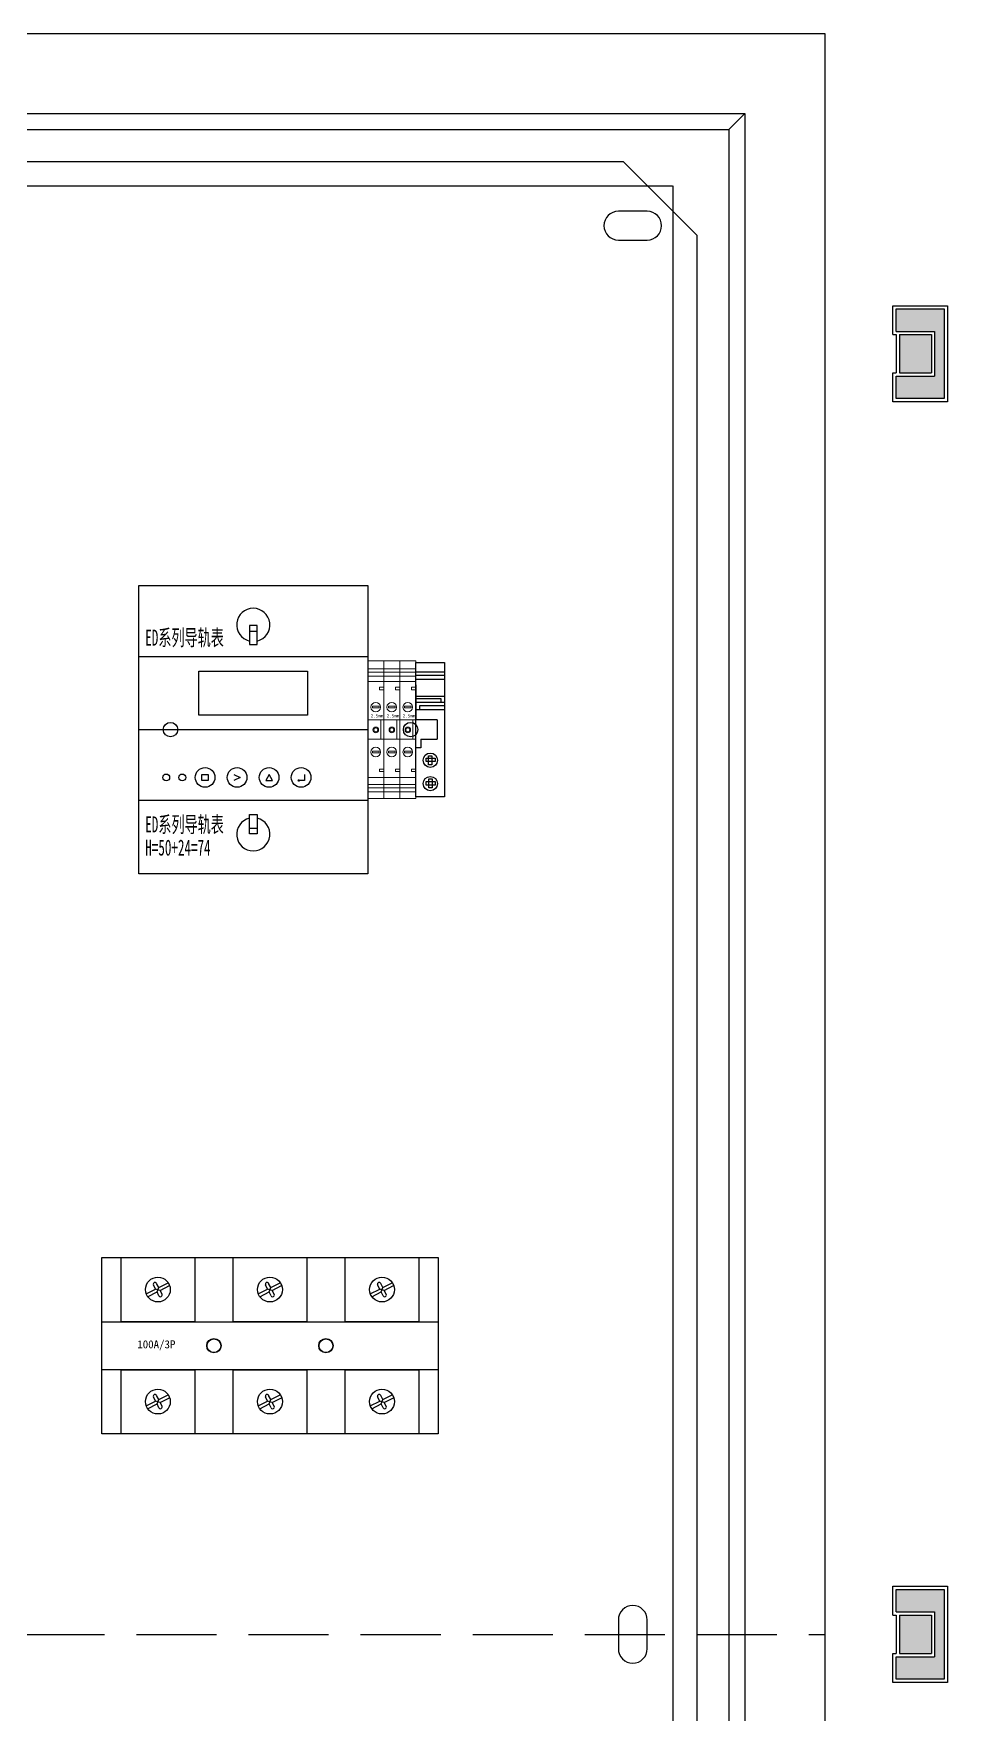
# Model space of a CAD drawing. Extents: x 1445147 to 1445785, y 431801 to 432801.
# Drawn here: x 1445500 to 1445785, y 432276 to 432801 of the extents above; entities that cross this region are included whole.
import ezdxf

# ---------------------------------------------------------------- set-up
doc = ezdxf.new("R2010")
doc.units = 0
doc.header["$MEASUREMENT"] = 0
doc.linetypes.add('LYJS-XX', pattern=[0.35, 0.25, -0.1])
for name, color, linetype in [('LY-JS-BJ', 7, 'Continuous'), ('LY-JS-YQJ', 7, 'Continuous'), ('布置图', 20, 'Continuous')]:
    doc.layers.add(name, color=color, linetype=linetype)
doc.layers.add('LY-二次控制图', color=7, linetype='Continuous', lineweight=18)
doc.styles.add('宋体', font='', dxfattribs={"width": 0.8, "height": 3.5})
doc.styles.get('宋体').set_extended_font_data('SimSun')

# ---------------------------------------------------------------- blocks, each defined once
blk = doc.blocks.new('A$Ccfe704a4')
for p, q in [((-91.17, -11.31), (-88.21, -9.81)), ((-88.21, -9.81), (-88.87, -8.52)), ((-86.79, -10.22), (-88.21, -9.81)), ((-88.04, -6.11), (-88.04, -6.07)), ((-87.24, -9.32), (-87.9, -8.03)), ((-87.76, -10.71), (-87.24, -9.32)), ((-87.24, -9.32), (-84.33, -7.85)), ((-86.79, -10.22), (-83.88, -8.75)), ((-86.19, -11.4), (-86.79, -10.22)), ((-86.75, -6.15), (-86.75, -6.07)), ((-56.17, -11.31), (-53.21, -9.81)), ((-53.21, -9.81), (-53.87, -8.52)), ((-51.79, -10.22), (-53.21, -9.81)), ((-53.04, -6.11), (-53.04, -6.07)), ((-52.24, -9.32), (-52.9, -8.03)), ((-52.76, -10.71), (-52.24, -9.32)), ((-52.24, -9.32), (-49.33, -7.85)), ((-51.79, -10.22), (-48.88, -8.75)), ((-51.19, -11.4), (-51.79, -10.22)), ((-51.75, -6.15), (-51.75, -6.07)), ((-21.17, -11.31), (-18.21, -9.81)), ((-18.21, -9.81), (-18.87, -8.52)), ((-16.79, -10.22), (-18.21, -9.81)), ((-18.04, -6.11), (-18.04, -6.07)), ((-17.24, -9.32), (-17.9, -8.03)), ((-17.76, -10.71), (-17.24, -9.32)), ((-17.24, -9.32), (-14.33, -7.85)), ((-16.79, -10.22), (-13.88, -8.75)), ((-16.19, -11.4), (-16.79, -10.22)), ((-16.75, -6.15), (-16.75, -6.07)), ((-90.7, -12.2), (-87.76, -10.71)), ((-87.16, -11.89), (-87.76, -10.71)), ((-55.7, -12.2), (-52.76, -10.71)), ((-52.16, -11.89), (-52.76, -10.71)), ((-20.7, -12.2), (-17.76, -10.71)), ((-17.16, -11.89), (-17.76, -10.71)), ((-76, -20), (-64, -20)), ((-88.04, -41.11), (-88.04, -41.07)), ((-86.75, -41.15), (-86.75, -41.07)), ((-53.04, -41.11), (-53.04, -41.07)), ((-51.75, -41.15), (-51.75, -41.07)), ((-18.04, -41.11), (-18.04, -41.07)), ((-16.75, -41.15), (-16.75, -41.07)), ((-91.17, -46.31), (-88.21, -44.81)), ((-90.7, -47.2), (-87.76, -45.71)), ((-88.21, -44.81), (-88.87, -43.52)), ((-86.79, -45.22), (-88.21, -44.81)), ((-87.24, -44.32), (-87.9, -43.03)), ((-87.76, -45.71), (-87.24, -44.32)), ((-87.16, -46.89), (-87.76, -45.71)), ((-87.24, -44.32), (-84.33, -42.85)), ((-86.79, -45.22), (-83.88, -43.75)), ((-86.19, -46.4), (-86.79, -45.22)), ((-56.17, -46.31), (-53.21, -44.81)), ((-55.7, -47.2), (-52.76, -45.71)), ((-53.21, -44.81), (-53.87, -43.52)), ((-51.79, -45.22), (-53.21, -44.81)), ((-52.24, -44.32), (-52.9, -43.03)), ((-52.76, -45.71), (-52.24, -44.32)), ((-52.16, -46.89), (-52.76, -45.71)), ((-52.24, -44.32), (-49.33, -42.85)), ((-51.79, -45.22), (-48.88, -43.75)), ((-51.19, -46.4), (-51.79, -45.22)), ((-21.17, -46.31), (-18.21, -44.81)), ((-20.7, -47.2), (-17.76, -45.71)), ((-18.21, -44.81), (-18.87, -43.52)), ((-16.79, -45.22), (-18.21, -44.81)), ((-17.24, -44.32), (-17.9, -43.03)), ((-17.76, -45.71), (-17.24, -44.32)), ((-17.16, -46.89), (-17.76, -45.71)), ((-17.24, -44.32), (-14.33, -42.85)), ((-16.79, -45.22), (-13.88, -43.75)), ((-16.19, -46.4), (-16.79, -45.22))]:
    blk.add_line(p, q)
for points in [[(-105, 0), (0, 0), (0, -55), (-105, -55)], [(-99, 0), (-76, 0), (-76, -20), (-99, -20)], [(-64, 0), (-41, 0), (-41, -20), (-64, -20)], [(-29, 0), (-6, 0), (-6, -20), (-29, -20)], [(-105, -20), (0, -20), (0, -35), (-105, -35)], [(-99, -35), (-76, -35), (-76, -55), (-99, -55)], [(-64, -35), (-41, -35), (-41, -55), (-64, -55)], [(-29, -35), (-6, -35), (-6, -55), (-29, -55)]]:
    blk.add_lwpolyline(points, close=True)
for centre, radius in [((-87.5, -9.95), 3.88), ((-52.5, -9.95), 3.88), ((-17.5, -9.95), 3.88), ((-70, -27.5), 2.15), ((-35, -27.5), 2.15), ((-87.5, -44.95), 3.88), ((-52.5, -44.95), 3.88), ((-17.5, -44.95), 3.88)]:
    blk.add_circle(centre, radius)
for centre, start, end in [((-88.38, -8.27), 26.8565, 206.8565), ((-53.38, -8.27), 26.8565, 206.8565), ((-18.38, -8.27), 26.8565, 206.8565), ((-86.67, -11.65), 206.8565, 26.8565), ((-51.67, -11.65), 206.8565, 26.8565), ((-16.67, -11.65), 206.8565, 26.8565), ((-88.38, -43.27), 26.8565, 206.8565), ((-86.67, -46.65), 206.8565, 26.8565), ((-53.38, -43.27), 26.8565, 206.8565), ((-51.67, -46.65), 206.8565, 26.8565), ((-18.38, -43.27), 26.8565, 206.8565), ((-16.67, -46.65), 206.8565, 26.8565)]:
    blk.add_arc(centre, 0.545, start, end)
at = {"insert": (-93.93, -25.82), "char_height": 2.5, "width": 3.1179, "attachment_point": 1}
blk.add_mtext('100A/3P', dxfattribs=at)
blk = doc.blocks.new('TC100A 3P')
at = {"color": 6}
for centre in [(35.36, 27.17), (70.36, 27.17)]:
    blk.add_circle(centre, 2.25, dxfattribs=at)
at = {"color": 0}
blk.add_blockref('A$Ccfe704a4', (105.36, 54.67), dxfattribs=at)
blk = doc.blocks.new('端子堵头')
at = {"layer": 'LY-JS-YQJ'}
for p, q in [((0, 39.03), (9, 39.03)), ((0, 37.96), (9, 37.96)), ((0, 36.73), (9, 36.73)), ((0, 35), (0, 24)), ((9, 35), (9, 24)), ((9, 34.58), (9, 33.47)), ((0, 31.48), (9, 31.48)), ((7.97, 30.59), (0, 30.59)), ((0, 29.53), (9, 29.53)), ((0, 27.32), (9, 27.32)), ((1.25, 27.32), (1.25, 28.56)), ((1.25, 28.56), (9, 28.56)), ((7.97, 29.53), (7.97, 30.59)), ((6.66, 24), (0, 24)), ((6.66, 24), (6.66, 18)), ((1.59, 18), (1.59, 15.27)), ((1.59, 18), (6.66, 18)), ((1.59, 15.27), (0, 15.27))]:
    blk.add_line(p, q, dxfattribs=at)
for points in [[(0, 42), (9, 42), (9, 0), (0, 0)], [(3.2, 12.05), (6.01, 12.05), (6.01, 10.99), (3.2, 10.99)], [(5.06, 12.84), (5.06, 10.03), (3.99, 10.03), (3.99, 12.84)], [(5.13, 5.6), (5.13, 2.79), (4.06, 2.79), (4.06, 5.6)], [(3.2, 4.76), (6.01, 4.76), (6.01, 3.69), (3.2, 3.69)]]:
    blk.add_lwpolyline(points, close=True, dxfattribs=at)
for centre in [(4.54, 11.43), (4.54, 4.14)]:
    blk.add_circle(centre, 2.23, dxfattribs=at)
blk = doc.blocks.new('A$C03D07FCC')
for p, q in [((0, 19.03), (5, 19.03)), ((0, 17.96), (5, 17.96)), ((0, 16.73), (5, 16.73)), ((5, 19.03), (10, 19.03)), ((5, 17.96), (10, 17.96)), ((5, 16.73), (10, 16.73)), ((5, 13.21), (3.66, 13.21)), ((3.66, 13.21), (3.66, 12.43)), ((3.66, 12.43), (5, 12.43)), ((5, 12.43), (5, 11.32)), ((10, 13.21), (8.66, 13.21)), ((8.66, 13.21), (8.66, 12.43)), ((8.66, 12.43), (10, 12.43)), ((0, 3), (5, 3)), ((4.07, 3), (4.07, -3)), ((5, 3), (10, 3)), ((9.07, 3), (9.07, -3)), ((0, -3), (5, -3)), ((5, -3), (10, -3)), ((5, -12.33), (3.66, -12.33)), ((3.66, -12.33), (3.66, -13.11)), ((3.66, -13.11), (5, -13.11)), ((10, -12.33), (8.66, -12.33)), ((8.66, -12.33), (8.66, -13.11)), ((8.66, -13.11), (10, -13.11)), ((0, -17.12), (5, -17.12)), ((0, -18.19), (5, -18.19)), ((0, -19.42), (5, -19.42)), ((5, -17.12), (10, -17.12)), ((5, -18.19), (10, -18.19)), ((5, -19.42), (10, -19.42))]:
    blk.add_line(p, q)
at = {"color": 2}
for p, q in [((10, 19.03), (15, 19.03)), ((10, 17.96), (15, 17.96)), ((10, 16.73), (15, 16.73)), ((10, 12.43), (10, 11.32)), ((15, 13.21), (13.66, 13.21)), ((13.66, 13.21), (13.66, 12.43)), ((13.66, 12.43), (15, 12.43)), ((15, 12.43), (15, 11.32)), ((10, 3), (15, 3)), ((14.07, 3), (14.07, -3)), ((10, -3), (15, -3)), ((15, -12.33), (13.66, -12.33)), ((13.66, -12.33), (13.66, -13.11)), ((13.66, -13.11), (15, -13.11)), ((10, -17.12), (15, -17.12)), ((10, -18.19), (15, -18.19)), ((10, -19.42), (15, -19.42))]:
    blk.add_line(p, q, dxfattribs=at)
for points in [[(0, 21.5), (5, 21.5), (5, -21.5), (0, -21.5)], [(5, 21.5), (10, 21.5), (10, -21.5), (5, -21.5)], [(0, 15), (5, 15), (5, -15), (0, -15)], [(5, 15), (10, 15), (10, -15), (5, -15)], [(1.47, 7.3), (3.53, 7.3), (3.53, 6.79), (1.47, 6.79)], [(6.47, 7.3), (8.53, 7.3), (8.53, 6.79), (6.47, 6.79)], [(1.47, -6.71), (3.53, -6.71), (3.53, -7.23), (1.47, -7.23)], [(6.47, -6.71), (8.53, -6.71), (8.53, -7.23), (6.47, -7.23)]]:
    blk.add_lwpolyline(points, close=True)
for points in [[(10, 21.5), (15, 21.5), (15, -21.5), (10, -21.5)], [(10, 15), (15, 15), (15, -15), (10, -15)], [(11.47, 7.3), (13.53, 7.3), (13.53, 6.79), (11.47, 6.79)], [(11.47, -6.71), (13.53, -6.71), (13.53, -7.23), (11.47, -7.23)]]:
    blk.add_lwpolyline(points, close=True, dxfattribs=at)
for centre, radius in [((2.5, 7), 1.5), ((7.5, 7), 1.5), ((2.52, -0.08), 0.879), ((2.52, -0.08), 0.879), ((2.52, -0.08), 0.59), ((7.52, -0.08), 0.879), ((7.52, -0.08), 0.879), ((7.52, -0.08), 0.59), ((2.5, -7), 1.5), ((7.5, -7), 1.5)]:
    blk.add_circle(centre, radius)
for centre, radius in [((12.5, 7), 1.5), ((12.52, -0.08), 0.879), ((12.52, -0.08), 0.879), ((12.52, -0.08), 0.59), ((12.5, -7), 1.5)]:
    blk.add_circle(centre, radius, dxfattribs=at)
at = {"layer": 'LY-二次控制图', "lineweight": -3}
blk.add_blockref('端子堵头', (15, -21), dxfattribs=at)
at = {"char_height": 1, "width": 2.5692, "attachment_point": 1}
for insert in [(0.91, 4.81), (5.91, 4.81)]:
    blk.add_mtext('2.5mm', dxfattribs=dict(at, insert=insert))
at = {"color": 2, "insert": (10.91, 4.81), "char_height": 1, "width": 2.5692, "attachment_point": 1}
blk.add_mtext('2.5mm', dxfattribs=at)
blk = doc.blocks.new('ED系列导轨表-海恩德')
for p, q in [((34.53, 30.78), (36.97, 30.78)), ((29.7, -14.01), (31.7, -14.94)), ((31.7, -14.94), (29.7, -15.86)), ((40.7, -14.01), (39.7, -15.86)), ((41.7, -15.86), (40.7, -14.01)), ((49.7, -15.86), (50.04, -15.61)), ((39.7, -15.86), (41.7, -15.86)), ((49.7, -15.86), (50.04, -16.11)), ((34.53, -30.78), (36.97, -30.78))]:
    blk.add_line(p, q)
at = {"color": 1}
blk.add_line((0, 0), (71.5, 0), dxfattribs=at)
for points in [[(0, 45), (71.5, 45), (71.5, -45), (0, -45)], [(34.53, 26.56), (36.97, 26.56), (36.97, 32.53), (34.53, 32.53)], [(18.77, 18.28), (52.73, 18.28), (52.73, 4.5), (18.77, 4.5)], [(19.7, -14.01), (21.7, -14.01), (21.7, -15.86), (19.7, -15.86)], [(34.53, -26.56), (36.97, -26.56), (36.97, -32.53), (34.53, -32.53)]]:
    blk.add_lwpolyline(points, close=True)
at = {"color": 3}
blk.add_lwpolyline([(0, 22.83), (71.5, 22.83), (71.5, -22.17), (0, -22.17)], close=True, dxfattribs=at)
blk.add_lwpolyline([(51.7, -14.01), (51.7, -15.86), (49.7, -15.86)])
for centre, radius in [((8.57, -14.94), 1.06), ((13.57, -14.94), 1.06), ((20.7, -14.94), 3.07), ((30.7, -14.94), 3.07), ((40.7, -14.94), 3.07), ((50.7, -14.94), 3.07)]:
    blk.add_circle(centre, radius)
for centre, start, end in [((35.75, 32.71), 283.6038, 256.3962), ((35.75, -32.71), 103.6038, 76.3962)]:
    blk.add_arc(centre, 5.18, start, end)
at = {"layer": 'LY-二次控制图', "color": 4, "lineweight": -3, "style": '宋体', "width": 0.6}
for s, p in [('ED系列导轨表', (2.01, 26.24)), ('ED系列导轨表', (2.01, -32.11)), ('H=50+24=74', (2.01, -39.34))]:
    blk.add_text(s, height=5, dxfattribs=at).set_placement(p)
blk = doc.blocks.new('600-1000-明-底板')
at = {"layer": 'LY-JS-BJ', "color": 1}
blk.add_lwpolyline([(-237, 460), (237, 460), (260, 437), (260, -437), (237, -460), (-237, -460), (-260, -437), (-260, 437)], close=True, dxfattribs=at)
for points in [[(244.5, 444.5), (235.5, 444.5, 1), (235.5, 435.5), (244.5, 435.5, 1)], [(235.5, 4.5), (235.5, -4.5, 1), (244.5, -4.5), (244.5, 4.5, 1)]]:
    blk.add_lwpolyline(points, format="xyb", close=True, dxfattribs=at)
blk = doc.blocks.new('LY-SJ-CL211明箱铰链')
at = {"layer": 'LY-JS-BJ', "ltscale": 2}
h = blk.add_hatch(color=0, dxfattribs=at)
h.set_gradient(color1=(173, 221, 247))
h.paths.add_polyline_path([(1, 14), (1, 7), (13, 7), (13, -7), (1, -7), (1, -14), (16, -14), (16, 14)])
h = blk.add_hatch(color=0, dxfattribs=at)
h.set_gradient(color1=(173, 221, 247), name='SPHERICAL')
h.paths.add_polyline_path([(12, 6), (2, 6), (2, -6), (12, -6)])
at = {"layer": 'LY-JS-BJ', "color": 4, "ltscale": 2}
for p, q in [((0, 6), (1, 6)), ((1, 7), (13, 7)), ((1, 6), (1, -6)), ((2, 6), (2, -6)), ((2, 6), (12, 6)), ((12, 6), (12, -6)), ((13, 7), (13, -6.98)), ((0, -6), (1, -6)), ((1, -7), (13, -7)), ((2, -6), (12, -6))]:
    blk.add_line(p, q, dxfattribs=at)
for points in [[(0, 6), (0, 15), (17, 15), (17, -15), (0, -15), (0, -6)], [(1, 7), (1, 14), (16, 14), (16, -14), (1, -14), (1, -7)]]:
    blk.add_lwpolyline(points, dxfattribs=at)

msp = doc.modelspace()

# ---------------------------------------------------------------- linework, layer by layer
at = {"color": 6}
for centre in [(1445542.65, 432583.76), (1445617.65, 432583.76)]:
    msp.add_circle(centre, 2.25, dxfattribs=at)
at = {"layer": 'LY-JS-BJ', "color": 6, "ltscale": 50}
msp.add_line((1445722.04, 432776.16), (1445717.04, 432771.16), dxfattribs=at)
at = {"layer": 'LY-JS-BJ', "color": 6, "linetype": 'LYJS-XX', "ltscale": 100}
msp.add_line((1445147.04, 432301.16), (1445747.04, 432301.16), dxfattribs=at)
at = {"layer": 'LY-JS-BJ', "color": 6, "ltscale": 50}
for points in [[(1445172.04, 432776.16), (1445722.04, 432776.16), (1445722.04, 431826.16), (1445172.04, 431826.16)], [(1445177.04, 432771.16), (1445717.04, 432771.16), (1445717.04, 431831.16), (1445177.04, 431831.16)]]:
    msp.add_lwpolyline(points, close=True, dxfattribs=at)
at = {"layer": 'LY-JS-BJ', "color": 6, "linetype": 'LYJS-XX', "lineweight": -3}
msp.add_lwpolyline([(1445194.54, 432753.66), (1445699.54, 432753.66), (1445699.54, 431848.66), (1445194.54, 431848.66)], close=True, dxfattribs=at)
at = {"layer": '布置图', "ltscale": 50}
msp.add_lwpolyline([(1445147.04, 432801.16), (1445747.04, 432801.16), (1445747.04, 431801.16), (1445147.04, 431801.16)], close=True, dxfattribs=at)

# ---------------------------------------------------------------- block references
at = {"color": 6}
for name, p in [('ED系列导轨表-海恩德', (1445532.76, 432583.76)), ('TC100A 3P', (1445520.85, 432364.15))]:
    msp.add_blockref(name, p, dxfattribs=at)
at = {"layer": 'LY-JS-BJ', "color": 6, "lineweight": -3}
msp.add_blockref('600-1000-明-底板', (1445447.04, 432301.16), dxfattribs=at)
at = {"layer": 'LY-JS-BJ', "color": 6, "lineweight": -3, "ltscale": 2}
for p in [(1445768.31, 432701.16), (1445768.31, 432301.16)]:
    msp.add_blockref('LY-SJ-CL211明箱铰链', p, dxfattribs=at)
at = {"layer": 'LY-二次控制图', "color": 6, "lineweight": -3}
msp.add_blockref('A$C03D07FCC', (1445604.26, 432583.76), dxfattribs=at)

doc.saveas('drawing.dxf')
